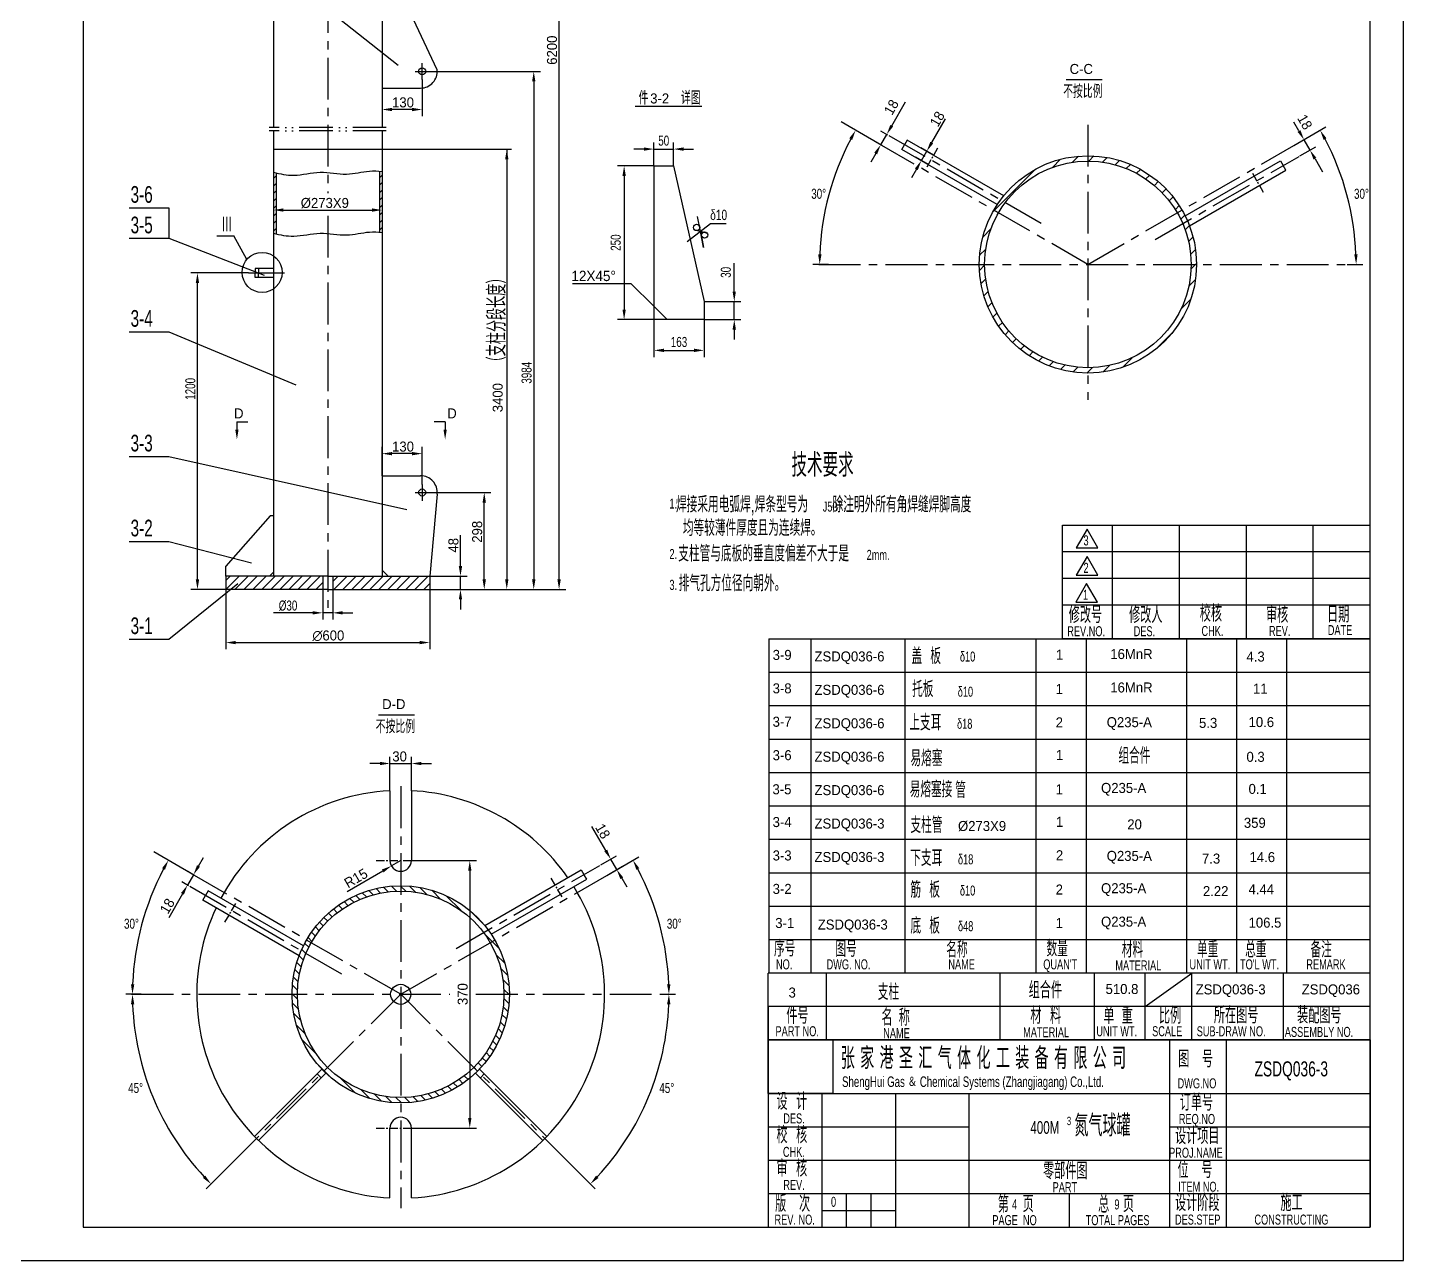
# Model space of a CAD drawing. Header units: millimetres. Extents: x 498745 to 743872, y 17439 to 118325.
# Drawn here: x 625801 to 644323, y 32815 to 49414 of the extents above; entities that cross this region are included whole.
import ezdxf

# ---------------------------------------------------------------- set-up
doc = ezdxf.new("R2010")
doc.units = ezdxf.units.MM
doc.header["$LTSCALE"] = 45
for name, pattern in [('CENTER', [2, 1.25, -0.25, 0.25, -0.25]), ('DASHDOT-M', [36, 30, -3, 0, -3]), ('DIVIDE-S', [16, 10, -2, 0, -2, 0, -2])]:
    doc.linetypes.add(name, pattern=pattern)
doc.styles.add('HGCAD', font='HGCAD.SHX', dxfattribs={"width": 0.75, "bigfont": 'HGCADHZ.SHX'})
doc.dimstyles.new('HGCAD', dxfattribs={"dimscale": 45, "dimtxt": 3.5, "dimasz": 2.5, "dimexe": 1, "dimexo": 1, "dimgap": 1, "dimtad": 1, "dimdec": 1, "dimdsep": 46, "dimtxsty": 'HGCAD', "dimcen": 0, "dimadec": 1, "dimazin": 0, "dimtfac": 1, "dimtmove": 0, "dimatfit": 1, "dimfxl": 1, "dimtfill": 1, "dimarcsym": 1})
picture_1 = doc.add_image_def('image1.jpg', size_in_pixel=(195, 162))
pattern_1 = [(135, (485738.5, -101473.43), (-60.61673, -60.61673), [])]

# ---------------------------------------------------------------- blocks, each defined once
blk = doc.blocks.new('*D10')
at = {"color": 0, "linetype": 'Continuous', "lineweight": -2}
for p, q in [((634233, 45662), (634233, 44978)), ((634909, 45482), (634909, 44978)), ((634368, 45068), (634774, 45068))]:
    blk.add_line(p, q, dxfattribs=at)
at = {"color": 0, "linetype": 'Continuous'}
for points in [[(634368, 45090), (634368, 45045), (634233, 45068)], [(634774, 45090), (634774, 45045), (634909, 45068)]]:
    blk.add_solid(points, dxfattribs=at)
at = {"layer": 'Defpoints', "color": 0, "linetype": 'Continuous'}
for p in [(634233, 45662), (634909, 45482), (634909, 45068)]:
    blk.add_point(p, dxfattribs=at)
at = {"color": 0, "linetype": 'Continuous', "insert": (634571, 45180), "char_height": 135, "attachment_point": 5, "style": 'HGCAD', "bg_fill": 3, "box_fill_scale": 1.1, "bg_fill_color": 256, "bg_fill_true_color": 13158600, "bg_fill_transparency": 0}
blk.add_mtext('163', dxfattribs=at)
blk = doc.blocks.new('xgl')
at = {"color": 4, "linetype": 'Continuous'}
for p, q in [((0, 34), (92, 34)), ((0, 0), (0, 34)), ((92, 0), (92, 34)), ((92, 0), (0, 0))]:
    blk.add_line(p, q, dxfattribs=at)
at = {"color": 2, "linetype": 'Continuous'}
for p, q in [((15, 0), (15, 34)), ((35, 0), (35, 34)), ((55, 0), (55, 34)), ((75, 0), (75, 34)), ((92, 26), (0, 26)), ((92, 18), (0, 18)), ((92, 10), (0, 10))]:
    blk.add_line(p, q, dxfattribs=at)
at = {"color": 7, "linetype": 'Continuous'}
for points in [[(4.13, 27.23), (10.59, 27.23), (7.36, 32.82)], [(4.13, 19.03), (10.59, 19.03), (7.36, 24.62)], [(3.99, 10.96), (10.45, 10.96), (7.22, 16.55)]]:
    blk.add_lwpolyline(points, close=True, dxfattribs=at)
at = {"color": 7, "linetype": 'Continuous', "style": 'HGCAD', "width": 0.7}
for s, p in [('3', (6.28, 27.91)), ('2', (6.28, 19.71)), ('1', (6.14, 11.64)), ('REV.NO.', (1.43, 0.75)), ('DES.', (21.29, 0.75)), ('DATE', (79.36, 1.08))]:
    blk.add_text(s, height=3, dxfattribs=at).set_placement(p)
at = {"style": 'HGCAD', "width": 0.7}
for s, height, p in [('修改号', 5, (1.87, 4.69)), ('修改人', 5, (19.93, 4.69)), ('校核', 5, (41.07, 5.06)), ('审核', 5, (60.88, 4.75)), ('日期', 5, (79.15, 4.84)), ('CHK.', 3, (41.57, 0.83)), ('REV.', 3, (61.76, 0.83))]:
    blk.add_text(s, height=height, dxfattribs=at).set_placement(p)
blk = doc.blocks.new('*D11')
at = {"color": 0, "linetype": 'Continuous', "lineweight": -2}
for p, q in [((634233, 47552), (634233, 47867)), ((634497, 47552), (634497, 47867)), ((634098, 47777), (633963, 47777)), ((634233, 47777), (634497, 47777)), ((634632, 47777), (634767, 47777))]:
    blk.add_line(p, q, dxfattribs=at)
at = {"color": 0, "linetype": 'Continuous'}
for points in [[(634098, 47800), (634098, 47755), (634233, 47777)], [(634632, 47800), (634632, 47755), (634497, 47777)]]:
    blk.add_solid(points, dxfattribs=at)
at = {"layer": 'Defpoints', "color": 0, "linetype": 'Continuous'}
for p in [(634233, 47552), (634497, 47552)]:
    blk.add_point(p, dxfattribs=at)
at = {"color": 0, "linetype": 'Continuous', "insert": (634365, 47890), "char_height": 135, "attachment_point": 5, "style": 'HGCAD', "bg_fill": 3, "box_fill_scale": 1.1, "bg_fill_color": 256, "bg_fill_true_color": 13158600, "bg_fill_transparency": 0}
blk.add_mtext('50', dxfattribs=at)
at = {"layer": 'Defpoints', "color": 0, "linetype": 'Continuous'}
blk.add_point((634497, 47777), dxfattribs=at)
blk = doc.blocks.new('*D12')
at = {"color": 0, "linetype": 'Continuous', "lineweight": -2}
for p, q in [((635315, 45860), (635315, 46241)), ((634909, 45725), (635405, 45725)), ((635315, 45482), (635315, 45725)), ((634909, 45482), (635405, 45482)), ((635315, 45347), (635315, 45212))]:
    blk.add_line(p, q, dxfattribs=at)
at = {"color": 0, "linetype": 'Continuous'}
for points in [[(635292, 45860), (635337, 45860), (635315, 45725)], [(635292, 45347), (635337, 45347), (635315, 45482)]]:
    blk.add_solid(points, dxfattribs=at)
at = {"layer": 'Defpoints', "color": 0, "linetype": 'Continuous'}
for p in [(634909, 45725), (635315, 45725), (634909, 45482)]:
    blk.add_point(p, dxfattribs=at)
at = {"color": 0, "linetype": 'Continuous', "insert": (635202, 46118), "char_height": 135, "attachment_point": 5, "rotation": 90, "style": 'HGCAD', "bg_fill": 3, "box_fill_scale": 1.1, "bg_fill_color": 256, "bg_fill_true_color": 13158600, "bg_fill_transparency": 0}
blk.add_mtext('30', dxfattribs=at)
blk = doc.blocks.new('*D13')
at = {"color": 0, "linetype": 'Continuous', "lineweight": -2}
for p, q in [((634233, 47552), (633742, 47552)), ((633832, 47417), (633832, 45617)), ((634413, 45482), (633742, 45482))]:
    blk.add_line(p, q, dxfattribs=at)
at = {"color": 0, "linetype": 'Continuous'}
for points in [[(633810, 47417), (633855, 47417), (633832, 47552)], [(633810, 45617), (633855, 45617), (633832, 45482)]]:
    blk.add_solid(points, dxfattribs=at)
at = {"layer": 'Defpoints', "color": 0, "linetype": 'Continuous'}
for p in [(634233, 47552), (633832, 45482), (634413, 45482)]:
    blk.add_point(p, dxfattribs=at)
at = {"color": 0, "linetype": 'Continuous', "insert": (633720, 46518), "char_height": 135, "attachment_point": 5, "rotation": 90, "style": 'HGCAD', "bg_fill": 3, "box_fill_scale": 1.1, "bg_fill_color": 256, "bg_fill_true_color": 13158600, "bg_fill_transparency": 0}
blk.add_mtext('250', dxfattribs=at)

msp = doc.modelspace()

# ---------------------------------------------------------------- hatches: boundary and pattern name
h = msp.add_hatch()
h.set_pattern_fill('ANSI31', scale=45, style=0)
h.set_pattern_definition([(45, (486982.11, -101447.54), (-101.02788, 101.02788), [])])
h.paths.add_polyline_path([(638684.53, 46224.61), (638612.53, 46224.61, 0.41421356), (640075.03, 44762.11), (640075.03, 44834.11, -0.41421356)])
h.paths.add_polyline_path([(638870.82, 46919.86), (638808.47, 46955.86, 0.1316525), (638612.53, 46224.61), (638684.53, 46224.61, -0.1316525)])
h.paths.add_polyline_path([(638960.02, 47055.42), (638897.26, 47091.65, 0.02775638), (638808.47, 46955.86), (638870.82, 46919.86, -0.02920081)])
h.paths.add_polyline_path([(640075.03, 47615.11), (640075.03, 47687.11, 0.23841962), (638897.26, 47091.65), (638960.02, 47055.42, -0.23689484)])
h.paths.add_polyline_path([(640075.03, 47687.11), (640075.03, 47615.11, -0.26794919), (641279.24, 46919.86), (641341.59, 46955.86, 0.26794919)])
h.paths.add_polyline_path([(641341.59, 46955.86), (641279.24, 46919.86, -0.02920081), (641352.04, 46774.83), (641414.8, 46811.06, 0.02775638)])
h.paths.add_polyline_path([(641414.8, 46811.06), (641352.04, 46774.83, -0.10205934), (641465.53, 46224.61), (641537.53, 46224.61, 0.10351785)])
h.paths.add_polyline_path([(641537.53, 46224.61), (641465.53, 46224.61, -0.41421356), (640075.03, 44834.11), (640075.03, 44762.11, 0.41421356)])
h = msp.add_hatch()
h.set_pattern_fill('ANSI31', scale=22.5, style=0)
h.set_pattern_definition([(45, (537677.806, -25060.084), (-50.51394, 50.51394), [])])
edge = h.paths.add_edge_path()
edge.add_spline(control_points=[(629147.13, 47455.81), (629135.13, 47458.55), (629123.13, 47461.4), (629111.13, 47464.31)], knot_values=[14.93851219, 14.93851219, 14.93851219, 14.93851219, 23.05293905, 23.05293905, 23.05293905, 23.05293905], degree=3, periodic=0)
edge.add_line((629111.13, 47464.31), (629111.13, 46643.83))
edge.add_spline(control_points=[(629111.13, 46643.83), (629123.13, 46640.92), (629135.13, 46638.08), (629147.13, 46635.34)], knot_values=[14.93851219, 14.93851219, 14.93851219, 14.93851219, 23.05293905, 23.05293905, 23.05293905, 23.05293905], degree=3, periodic=0)
edge.add_line((629147.13, 46635.34), (629147.13, 47455.81))
edge = h.paths.add_edge_path()
edge.add_spline(control_points=[(630573.63, 47476.47), (630561.63, 47477.68), (630549.63, 47478.74), (630537.63, 47479.63)], knot_values=[334.07269876, 334.07269876, 334.07269876, 334.07269876, 342.09245833, 342.09245833, 342.09245833, 342.09245833], degree=3, periodic=0)
edge.add_line((630537.63, 47479.63), (630537.63, 46659.16))
edge.add_spline(control_points=[(630537.63, 46659.16), (630549.63, 46658.26), (630561.63, 46657.2), (630573.63, 46656)], knot_values=[334.07269876, 334.07269876, 334.07269876, 334.07269876, 342.09245833, 342.09245833, 342.09245833, 342.09245833], degree=3, periodic=0)
edge.add_line((630573.63, 46656), (630573.63, 47476.47))
h = msp.add_hatch()
h.set_pattern_fill('ANSI31', scale=27, style=0)
h.set_pattern_definition([(45, (537677.81, -25060.08), (-60.61673, 60.61673), [])])
h.paths.add_polyline_path([(629774.88, 42029.07), (628469.88, 42029.07), (628469.88, 41849.07), (629774.88, 41849.07)])
h.paths.add_polyline_path([(631214.88, 42029.07), (629909.88, 42029.07), (629909.88, 41849.07), (631214.88, 41849.07)])
h = msp.add_hatch()
h.set_pattern_fill('ANSI31', scale=27, angle=90, style=0)
h.set_pattern_definition(pattern_1)
h.paths.add_polyline_path([(630824.48, 37789.03), (630824.48, 37861.03, 0.26794919), (629557.92, 37129.78), (629620.27, 37093.78, -0.26794919)])
h.paths.add_polyline_path([(629620.27, 37093.78), (629557.92, 37129.78, 0.02775638), (629484.71, 36984.98), (629547.47, 36948.75, -0.02920081)])
h.paths.add_polyline_path([(629547.47, 36948.75), (629484.71, 36984.98, 0.10351785), (629361.98, 36398.53), (629433.98, 36398.53, -0.10205934)])
h.paths.add_polyline_path([(629433.98, 36398.53), (629361.98, 36398.53, 0.19891237), (629790.33, 35364.38), (629841.25, 35415.3, -0.19891237)])
h.paths.add_polyline_path([(629841.25, 35415.3), (629790.33, 35364.38, 0.19891237), (630824.48, 34936.03), (630824.48, 35008.03, -0.19891237)])
h.paths.add_polyline_path([(631754.39, 35269.74), (631754.39, 35364.72, -0.18521085), (630824.48, 35008.03), (630824.48, 34936.03, 0.17399832)])
h.paths.add_polyline_path([(632286.98, 36398.53), (632214.98, 36398.53, -0.19891237), (631807.71, 35415.3), (631858.62, 35364.38, 0.19891237)])
h.paths.add_polyline_path([(632091.04, 37129.78), (632028.69, 37093.78, -0.1316525), (632214.98, 36398.53), (632286.98, 36398.53, 0.1316525)])
h.paths.add_polyline_path([(631754.39, 37527.32), (631754.39, 37432.33, -0.04951164), (631939.49, 37229.34), (632002.25, 37265.57, 0.06185526)])
h.paths.add_polyline_path([(630824.48, 37861.03), (630824.48, 37789.03, -0.18521085), (631754.39, 37432.33), (631754.39, 37527.32, 0.17399832)])
h = msp.add_hatch()
h.set_pattern_fill('ANSI31', scale=27, angle=90, style=0)
h.set_pattern_definition(pattern_1)
h.paths.add_polyline_path([(631754.39, 37527.32), (631754.39, 37432.33, -0.04951164), (631939.49, 37229.34), (632002.25, 37265.57, 0.06185526)])
h = msp.add_hatch()
h.set_pattern_fill('ANSI31', scale=27, angle=90, style=0)
h.set_pattern_definition(pattern_1)
h.paths.add_polyline_path([(632002.25, 37265.57), (631939.49, 37229.34, -0.02920081), (632028.69, 37093.78), (632091.04, 37129.78, 0.02775638)])

# ---------------------------------------------------------------- linework, layer by layer
at = {"color": 7, "ltscale": 2}
for p, q in [((644323.17, 32815.42), (644323.17, 59545.42)), ((625423.17, 32815.42), (644323.17, 32815.42))]:
    msp.add_line(p, q, dxfattribs=at)
at = {"color": 4, "ltscale": 2}
for p, q in [((626548.17, 59095.42), (626548.17, 33265.42)), ((643873.17, 33265.42), (643873.17, 59095.42)), ((629111.13, 49910.72), (629111.13, 48065.88)), ((630573.63, 49910.72), (630573.63, 48065.88)), ((631316.12, 48843.89), (630798.63, 49948.35)), ((630573.63, 48598.35), (631092.06, 48598.35)), ((633980.66, 48356.93), (634876.62, 48356.93)), ((629111.13, 48024.41), (629111.13, 46047.52)), ((630573.63, 48024.41), (630573.63, 42029.07)), ((629111.13, 47774.46), (630573.63, 47774.46)), ((629147.13, 47455.81), (629147.13, 46635.34)), ((630537.63, 47479.63), (630537.63, 46659.16)), ((627168.78, 46987.39), (627705.37, 46987.39)), ((627168.78, 46576.39), (627705.37, 46576.39)), ((628350.67, 46611.3), (628578.78, 46611.3)), ((629111.13, 46047.52), (629111.13, 42029.07)), ((627168.78, 45318.5), (627705.37, 45318.5)), ((627168.78, 43640.17), (627705.37, 43640.17)), ((630573.63, 43379.07), (631092.06, 43379.07)), ((631316.12, 43133.53), (631214.88, 42029.07)), ((629066.13, 42839.07), (628469.88, 42164.07)), ((629111.13, 42839.07), (629066.13, 42839.07)), ((627168.78, 42496.45), (627705.37, 42496.45)), ((628469.88, 42029.07), (628469.88, 42164.07)), ((629057.13, 42029.07), (629111.13, 42083.07)), ((630573.63, 42110.07), (630654.63, 42029.07)), ((628469.88, 42029.07), (628469.88, 41849.07)), ((629842.38, 42029.07), (628469.88, 42029.07)), ((629774.88, 42029.07), (629774.88, 41849.07)), ((629842.38, 42029.07), (631214.88, 42029.07)), ((629909.88, 42029.07), (629909.88, 41849.07)), ((631214.88, 42029.07), (631214.88, 41849.07)), ((631214.88, 42029.07), (631214.88, 41849.07)), ((629842.38, 41849.07), (628469.88, 41849.07)), ((629842.38, 41849.07), (631214.88, 41849.07)), ((627168.78, 41181.17), (627705.37, 41181.17)), ((626548.17, 33265.42), (643873.17, 33265.42))]:
    msp.add_line(p, q, dxfattribs=at)
at = {"color": 1, "linetype": 'CENTER', "ltscale": 10}
for p, q in [((629842.38, 58005.95), (629842.38, 47184.59)), ((631113.63, 48714.26), (631113.63, 48934.84)), ((631021.45, 48823.35), (631180.32, 48823.35)), ((640075.03, 48103.95), (640075.03, 44403.06)), ((640075.03, 46224.61), (637301.19, 47826.08)), ((639445.04, 46775.39), (637394.01, 47959.56)), ((640075.03, 46224.61), (642848.87, 47826.08)), ((640981.8, 46561.07), (642918.05, 47678.97)), ((629842.38, 46880.07), (629842.38, 41601.29)), ((636452.48, 46224.61), (643566.71, 46224.61)), ((631113.63, 43263.16), (631113.63, 43042.57)), ((631021.45, 43154.07), (631180.32, 43154.07)), ((630824.48, 39198.57), (630824.48, 33521.3)), ((630824.48, 36398.53), (628050.64, 38000)), ((630824.48, 36398.53), (633598.32, 38000)), ((631569.25, 37015.58), (633505.5, 38133.48)), ((630032.49, 36668.72), (627981.45, 37852.89)), ((627201.93, 36398.53), (631487.03, 36398.53)), ((630824.48, 36398.53), (628701.43, 34275.48)), ((630824.48, 36398.53), (632947.53, 34275.48)), ((631837.88, 36398.53), (634316.16, 36398.53))]:
    msp.add_line(p, q, dxfattribs=at)
at = {"color": 7}
for p, q in [((632956.45, 41984.07), (632956.45, 57362.96)), ((627705.37, 51349.12), (630789.51, 48905.54)), ((631113.63, 48714.26), (631113.63, 48220.12)), ((631180.32, 48823.35), (632705.51, 48823.35)), ((630573.63, 48598.35), (630573.63, 48220.12)), ((632615.51, 48688.35), (632615.51, 41984.07)), ((637434.44, 48092.1), (637620.06, 48413.61)), ((630978.63, 48310.12), (630708.63, 48310.12)), ((637973.13, 47864.22), (638158.76, 48185.74)), ((637301.19, 47826.08), (636753.02, 48142.57)), ((637285.94, 47834.89), (637366.94, 47975.19)), ((637382.19, 47966.38), (637289, 48020.19)), ((642916.28, 48020.89), (642848.78, 48137.8)), ((642848.87, 47826.08), (643279.98, 48074.99)), ((637301.19, 47826.08), (637208, 47879.89)), ((637997.95, 47694.01), (637827.69, 47792.31)), ((642848.87, 47826.08), (643061.72, 47948.97)), ((642929.87, 47685.79), (643142.72, 47808.68)), ((642983.78, 47903.97), (643064.78, 47763.68)), ((630573.63, 47774.46), (632318.15, 47774.46)), ((632252.5, 47774.46), (632252.5, 41984.07)), ((637218.44, 47717.98), (637150.94, 47601.06)), ((637925.95, 47569.3), (637755.69, 47667.6)), ((637833.63, 47622.6), (637905.63, 47747.31)), ((643132.28, 47646.76), (643232.69, 47472.85)), ((637766.13, 47505.69), (637698.63, 47388.78)), ((627705.37, 46987.39), (627705.37, 46576.39)), ((629111.13, 46966.03), (629111.13, 46866.69)), ((629246.13, 46956.69), (630438.63, 46956.69)), ((630573.63, 46966.03), (630573.63, 46866.69)), ((627705.37, 46576.39), (628987.33, 46078.73)), ((636583.35, 46224.61), (636374.27, 46224.61)), ((636583.35, 46224.61), (636374.27, 46224.61)), ((643566.71, 46224.61), (643775.79, 46224.61)), ((643566.71, 46224.61), (643775.79, 46224.61)), ((628777.17, 46109.58), (627998.7, 46109.58)), ((628088.7, 41984.07), (628088.7, 45974.58)), ((627705.37, 45318.5), (629413.85, 44604.31)), ((628620.08, 44106.73), (628765.81, 44106.73)), ((628620.08, 44106.73), (628620.08, 44002.16)), ((631422.7, 44106.73), (631276.96, 44106.73)), ((631422.7, 44106.73), (631422.7, 44002.16)), ((630573.63, 43379.07), (630573.63, 43767.1)), ((631113.63, 43263.16), (631113.63, 43767.1)), ((627705.37, 43640.17), (630907.94, 42925.98)), ((630978.63, 43677.1), (630708.63, 43677.1)), ((631180.32, 43154.07), (632039.24, 43154.07)), ((631949.24, 41984.07), (631949.24, 43019.07)), ((627705.37, 42496.45), (628817.58, 42208.58)), ((631629.29, 42164.07), (631629.29, 42580.32)), ((627705.37, 41181.17), (628630.89, 41929.39)), ((631214.88, 42029.07), (631719.29, 42029.07)), ((631629.29, 41849.07), (631629.29, 42029.07)), ((628469.88, 41849.07), (627998.7, 41849.07)), ((628469.88, 41849.07), (628469.88, 41043.92)), ((629774.88, 41849.07), (629774.88, 41444.24)), ((629909.88, 41849.07), (629909.88, 41444.24)), ((631214.88, 41849.07), (631719.29, 41849.07)), ((631214.88, 41849.07), (631214.88, 41043.92)), ((631214.88, 41849.07), (632039.24, 41849.07)), ((631629.29, 41714.07), (631629.29, 41579.07)), ((632039.24, 41849.07), (632396.02, 41849.07)), ((632396.02, 41849.07), (633046.45, 41849.07)), ((629639.88, 41534.24), (629111.13, 41534.24)), ((629909.88, 41534.24), (629774.88, 41534.24)), ((630044.88, 41534.24), (630179.88, 41534.24)), ((628604.88, 41133.92), (631079.88, 41133.92)), ((630545.48, 39505.57), (630410.48, 39505.57)), ((630680.48, 39139.75), (630680.48, 39595.57)), ((630680.48, 39505.57), (630968.48, 39505.57)), ((630968.48, 39139.75), (630968.48, 39595.57)), ((631103.48, 39505.57), (631238.48, 39505.57)), ((633584.73, 38335.1), (633399.1, 38656.61)), ((628050.64, 38000), (627502.47, 38316.49)), ((628102.89, 38125.72), (628170.39, 38242.64)), ((630824.48, 38198.53), (630699.66, 38126.71)), ((630950.45, 38198.53), (631844.39, 38198.53)), ((633517.32, 38140.3), (633730.17, 38263.19)), ((633598.32, 38000), (634029.43, 38248.91)), ((633733.23, 38077.89), (633652.23, 38218.19)), ((628035.39, 38008.81), (627954.39, 37868.51)), ((628050.64, 38000), (627957.44, 38053.81)), ((630104.84, 37784.48), (630582.65, 38059.39)), ((631754.39, 38063.53), (631754.39, 34733.53)), ((633598.32, 38000), (633811.17, 38122.89)), ((627969.64, 37859.71), (627876.44, 37913.51)), ((633800.73, 37960.98), (633868.23, 37844.07)), ((627886.89, 37751.6), (627701.26, 37430.09)), ((627332.8, 36398.53), (627123.72, 36398.53)), ((627332.8, 36398.53), (627123.72, 36398.53)), ((634316.16, 36398.53), (634525.23, 36398.53)), ((634316.16, 36398.53), (634525.23, 36398.53)), ((630950.45, 34598.53), (631844.39, 34598.53)), ((628701.43, 34275.48), (628207.65, 33781.7)), ((632947.53, 34275.48), (633441.31, 33781.7))]:
    msp.add_line(p, q, dxfattribs=at)
at = {"color": 4}
for p, q in [((639781.34, 48713.55), (640266.94, 48713.55)), ((634233.2, 47551.76), (634497.37, 47551.76)), ((628864.11, 46171.64), (628864.11, 46109.58)), ((629111.13, 46171.64), (628864.11, 46171.64)), ((628912.67, 46171.64), (628912.67, 46109.58)), ((628864.11, 46047.52), (628864.11, 46109.58)), ((629111.13, 46047.52), (628864.11, 46047.52)), ((628912.67, 46047.52), (628912.67, 46109.58)), ((630526.94, 40162.56), (631012.55, 40162.56)), ((643873.17, 36685.42), (635773.17, 36685.42))]:
    msp.add_line(p, q, dxfattribs=at)
at = {"color": 3, "linetype": 'DIVIDE-S'}
for p, q in [((630629.24, 48065.88), (629052.91, 48065.88)), ((630629.24, 48024.41), (629052.91, 48024.41))]:
    msp.add_line(p, q, dxfattribs=at)
at = {"color": 4, "linetype": 'Continuous', "ltscale": 2}
for p, q in [((637571.58, 47773.9), (637607.58, 47836.25)), ((637643.58, 47898.61), (637607.58, 47836.25)), ((638941.78, 47149.09), (637643.58, 47898.61)), ((638855.87, 47032.41), (637571.58, 47773.9)), ((641384.19, 46876.53), (642668.48, 47618.02)), ((642668.48, 47618.02), (642704.48, 47555.66)), ((641442.27, 46743.79), (642740.48, 47493.31)), ((642740.48, 47493.31), (642704.48, 47555.66)), ((630680.48, 39139.75), (630680.48, 38198.53)), ((630968.48, 39139.75), (630968.48, 38198.53)), ((631957.72, 37323.01), (633255.93, 38072.53)), ((633255.93, 38072.53), (633291.93, 38010.17)), ((633327.93, 37947.82), (633291.93, 38010.17)), ((628231.03, 37791.94), (628195.03, 37729.58)), ((629515.32, 37050.45), (628231.03, 37791.94)), ((632043.64, 37206.33), (633327.93, 37947.82)), ((628159.03, 37667.23), (628195.03, 37729.58)), ((629457.23, 36917.71), (628159.03, 37667.23)), ((629765.19, 35390.15), (628858.18, 34483.14)), ((631883.76, 35390.15), (632790.78, 34483.14)), ((629816.1, 35339.24), (628909.09, 34432.23)), ((629701.24, 35326.2), (629752.15, 35275.29)), ((631832.85, 35339.24), (632739.86, 34432.23)), ((631947.72, 35326.2), (631896.81, 35275.29)), ((630680.48, 33657.31), (630680.48, 34598.53)), ((630968.48, 33657.31), (630968.48, 34598.53))]:
    msp.add_line(p, q, dxfattribs=at)
at = {"color": 1, "linetype": 'CENTER', "ltscale": 2}
for p, q in [((638052.51, 47788.5), (637899.4, 47523.31)), ((642440.66, 47194.21), (642287.55, 47459.4)), ((630495.75, 38198.53), (631076.42, 38198.53)), ((632847, 37962.42), (633000.11, 37697.23)), ((628458.85, 37368.13), (628611.95, 37633.32)), ((630495.75, 34598.53), (631076.42, 34598.53))]:
    msp.add_line(p, q, dxfattribs=at)
at = {"color": 0}
for p, q in [((634859.56, 46670.8), (634821.07, 46869.84)), ((634680.09, 46531.3), (634996.15, 46776.97)), ((634774.05, 46688.61), (634859.56, 46670.8)), ((634996.15, 46776.97), (635207.66, 46776.97)), ((634859.56, 46670.8), (634901.66, 46453.69)), ((634901.66, 46453.69), (634859.56, 46670.8)), ((634859.56, 46670.8), (634935.25, 46648.34))]:
    msp.add_line(p, q, dxfattribs=at)
at = {"ltscale": 2}
msp.add_line((628753.56, 46291.17), (628578.78, 46611.3), dxfattribs=at)
at = {"color": 1, "linetype": 'DASHDOT-M'}
msp.add_line((628777.17, 46109.58), (629261.54, 46109.58), dxfattribs=at)
at = {"linetype": 'Continuous'}
for p, q in [((633138.97, 45967.65), (633922.72, 45967.65)), ((640846.08, 36235.42), (641474.71, 36685.41))]:
    msp.add_line(p, q, dxfattribs=at)
at = {"color": 4, "linetype": 'Continuous'}
for p, q in [((635779.64, 41185.41), (635779.64, 36685.41)), ((635779.64, 41185.41), (643873.17, 41185.41)), ((636348.44, 36685.41), (636348.44, 41185.41)), ((637616.2, 36685.41), (637616.2, 41185.41)), ((639379.64, 36685.41), (639379.64, 41185.41)), ((640054.64, 36685.41), (640054.64, 41185.41)), ((641404.64, 36685.41), (641404.64, 41185.41)), ((642079.64, 36685.41), (642079.64, 41185.41)), ((642754.64, 36685.41), (642754.64, 41185.41)), ((635779.64, 37135.41), (643873.17, 37135.41)), ((643873.16, 36685.41), (635773.16, 36685.41)), ((643873.16, 36685.41), (635773.16, 36685.41)), ((635773.17, 35785.42), (635773.17, 36685.42)), ((643876.4, 36685.42), (635776.4, 36685.42)), ((643876.4, 36685.42), (635776.4, 36685.42)), ((643876.4, 36685.41), (635776.4, 36685.41)), ((643876.4, 36685.41), (635776.4, 36685.41)), ((643876.4, 36685.42), (635779.64, 36685.42)), ((636556.62, 35785.42), (636556.62, 36685.42)), ((638893.46, 35785.42), (638893.46, 36685.42)), ((640163.59, 35785.42), (640163.59, 36685.42)), ((640163.59, 35785.42), (640163.59, 36685.42)), ((640846.08, 35785.42), (640846.08, 36685.42)), ((641474.71, 35785.42), (641474.71, 36685.42)), ((642707.24, 35785.42), (642707.24, 36685.42)), ((635773.17, 36235.42), (635773.17, 35785.42)), ((643873.16, 34615.41), (643873.16, 36235.41)), ((643873.17, 35785.42), (635769.93, 35785.42)), ((643873.17, 35785.42), (635769.93, 35785.42)), ((643873.16, 35785.42), (635769.93, 35785.42)), ((643873.16, 35785.42), (635769.93, 35785.42)), ((643873.16, 35785.42), (635773.16, 35785.42)), ((643873.16, 35785.42), (635773.16, 35785.42)), ((643873.16, 35785.42), (635773.16, 35785.42)), ((643873.16, 35785.42), (635773.16, 35785.42)), ((643873.16, 35785.42), (635773.16, 35785.42)), ((643873.16, 35785.42), (635773.16, 35785.42)), ((643873.16, 35785.42), (635773.16, 35785.42)), ((643873.16, 35785.42), (635773.16, 35785.42)), ((643873.16, 35785.42), (635773.16, 35785.42)), ((643873.16, 35785.42), (635773.16, 35785.42)), ((643873.16, 35785.42), (635773.16, 35785.42)), ((643873.16, 35785.42), (635773.16, 35785.42)), ((635773.17, 35785.42), (635773.17, 33265.42)), ((643873.17, 35785.42), (635773.17, 35785.42)), ((643873.17, 35785.42), (635773.17, 35785.42)), ((643873.17, 35785.42), (635773.17, 35785.42)), ((643873.17, 35785.42), (635773.17, 35785.42)), ((643873.17, 35785.42), (635773.17, 35785.42)), ((635773.17, 35785.42), (643873.17, 35785.42)), ((643873.16, 35785.42), (635773.17, 35785.42)), ((643873.17, 35785.42), (635773.17, 35785.42)), ((643873.17, 35785.42), (635773.17, 35785.42)), ((643873.17, 35785.42), (635773.17, 35785.42)), ((643873.17, 35785.42), (635773.17, 35785.42)), ((643873.17, 35785.42), (635773.17, 35785.42)), ((643873.17, 35785.42), (635773.17, 35785.42)), ((643873.17, 35785.42), (635773.17, 35785.42)), ((643873.17, 35785.42), (635773.17, 35785.42)), ((643873.17, 35785.42), (635776.4, 35785.42)), ((643873.16, 35785.42), (635776.4, 35785.42)), ((643873.16, 35785.42), (635776.4, 35785.42)), ((643873.16, 35785.42), (635776.4, 35785.42)), ((643873.17, 35785.42), (635776.4, 35785.42)), ((643873.17, 35785.42), (635776.4, 35785.42)), ((643873.17, 35785.42), (635776.4, 35785.42)), ((643873.16, 35785.42), (635776.4, 35785.42)), ((643873.16, 35785.42), (635776.4, 35785.42)), ((643873.16, 35785.42), (635776.4, 35785.42)), ((643873.17, 35785.42), (635776.4, 35785.42)), ((643873.17, 35785.42), (635776.4, 35785.42)), ((641173.17, 35785.42), (641173.17, 33265.42)), ((641938.17, 35785.42), (641938.17, 33265.42)), ((643873.17, 35785.42), (643873.17, 33265.42)), ((635773.17, 35065.42), (643873.17, 35065.42)), ((636493.17, 35065.42), (636493.17, 33265.42)), ((637483.17, 35065.42), (637483.17, 33265.42)), ((638473.17, 35065.42), (638473.17, 33265.42)), ((635773.17, 34615.42), (638473.17, 34615.42)), ((641173.17, 34615.42), (643873.17, 34615.42)), ((635773.17, 34165.42), (641173.17, 34165.42)), ((641173.17, 34165.42), (643873.17, 34165.42)), ((635773.17, 33715.42), (641173.17, 33715.42)), ((636823.16, 33715.42), (636823.16, 33265.42)), ((637153.16, 33715.42), (637153.16, 33265.42)), ((639823.17, 33715.42), (639823.17, 33265.42)), ((641173.17, 33715.42), (643873.17, 33715.42)), ((636493.17, 33490.33), (637483.17, 33490.33)), ((635773.17, 33265.42), (641173.17, 33265.42)), ((641173.17, 33265.42), (643873.17, 33265.42))]:
    msp.add_line(p, q, dxfattribs=at)
at = {"color": 7, "linetype": 'Continuous'}
for p, q in [((635779.64, 40735.41), (643873.17, 40735.41)), ((635779.64, 40285.41), (643873.17, 40285.41)), ((635779.64, 39835.41), (643873.17, 39835.41)), ((635779.64, 39385.41), (643873.17, 39385.41)), ((635779.64, 38935.41), (643873.17, 38935.41)), ((635779.64, 38485.41), (643873.17, 38485.41)), ((635779.64, 38035.41), (643873.17, 38035.41)), ((635779.64, 37585.41), (643873.17, 37585.41)), ((643873.17, 36235.42), (635773.17, 36235.42))]:
    msp.add_line(p, q, dxfattribs=at)
at = {"color": 4, "ltscale": 2}
for centre in [(631113.63, 48823.35), (631113.63, 43154.07)]:
    msp.add_circle(centre, 47.25, dxfattribs=at)
at = {"color": 4, "linetype": 'Continuous', "ltscale": 2}
for centre, radius in [((640075.03, 46224.61), 1462.5), ((640075.03, 46224.61), 1390.5), ((630824.48, 36398.53), 1462.5), ((630824.48, 36398.53), 1390.5), ((630824.48, 36398.53), 135)]:
    msp.add_circle(centre, radius, dxfattribs=at)
at = {"color": 0}
for centre in [(634807.64, 46722.18), (634915.1, 46621.49)]:
    msp.add_circle(centre, 42.48, dxfattribs=at)
at = {"ltscale": 2}
msp.add_circle((628959.61, 46117.21), 269.66, dxfattribs=at)
at = {"color": 4, "ltscale": 2}
for centre, start, end in [((631092.06, 48823.35), 270, 5.237476), ((631092.06, 43154.07), 354.762524, 90)]:
    msp.add_arc(centre, 225, start, end, dxfattribs=at)
at = {"color": 7}
for centre, start, end in [((640075.03, 46224.61), 152.142316, 177.857684), ((640075.03, 46224.61), 2.142316, 27.857684), ((630824.48, 36398.53), 152.142316, 177.857684), ((630824.48, 36398.53), 2.142316, 27.857684), ((630824.48, 36398.53), 182.142316, 222.857684), ((630824.48, 36398.53), 317.142316, 357.857684)]:
    msp.add_arc(centre, 3610.76, start, end, dxfattribs=at)
at = {"color": 4, "linetype": 'Continuous', "ltscale": 2}
for centre, radius, start, end in [((630824.48, 36398.53), 2745, 93.007061, 151.878887), ((630824.48, 36398.53), 2745, 34.890165, 86.992939), ((630824.48, 38198.53), 144, 180, 0), ((630824.48, 36398.53), 2745, 273.007061, 31.878887), ((630824.48, 36398.53), 2745, 154.890165, 266.992939), ((630824.48, 34598.53), 144, 0, 180)]:
    msp.add_arc(centre, radius, start, end, dxfattribs=at)
at = {"linetype": 'Continuous', "ltscale": 2}
for points in [[(629111.13, 47464.31), (629202.23, 47442.2), (629411.09, 47400.42), (629739.73, 47497.53), (630082.01, 47411.39), (630357.66, 47489.53), (630517.23, 47482.12), (630573.63, 47476.47)], [(629111.13, 46643.83), (629202.23, 46621.73), (629411.09, 46579.94), (629739.73, 46677.05), (630082.01, 46590.91), (630357.66, 46669.06), (630517.23, 46661.64), (630573.63, 46656)]]:
    msp.add_open_spline(points, degree=3, knots=[14.93851219, 14.93851219, 14.93851219, 14.93851219, 76.5428668, 156.09221335, 235.33126085, 304.41316984, 342.09245833, 342.09245833, 342.09245833, 342.09245833], dxfattribs=at)
at = {"color": 7}
for points in [[(632593.01, 48688.35), (632638.01, 48688.35), (632615.51, 48823.35)], [(630708.63, 48332.62), (630708.63, 48287.62), (630573.63, 48310.12)], [(630978.63, 48332.62), (630978.63, 48287.62), (631113.63, 48310.12)], [(636902.41, 47900.95), (636863.03, 47922.72), (636948.02, 48029.99)], [(637414.95, 48103.35), (637453.92, 48080.85), (637366.94, 47975.19)], [(642935.76, 48032.14), (642896.79, 48009.64), (642983.78, 47903.97)], [(643247.65, 47900.95), (643287.03, 47922.72), (643202.04, 48029.99)], [(637198.95, 47729.23), (637237.92, 47706.73), (637285.94, 47834.89)], [(637953.64, 47875.47), (637992.62, 47852.97), (637905.63, 47747.31)], [(632230, 47639.46), (632275, 47639.46), (632252.5, 47774.46)], [(637746.64, 47516.94), (637785.62, 47494.44), (637833.63, 47622.6)], [(643151.76, 47658.01), (643112.79, 47635.51), (643064.78, 47763.68)], [(629246.13, 46979.19), (629246.13, 46934.19), (629111.13, 46956.69)], [(630438.63, 46979.19), (630438.63, 46934.19), (630573.63, 46956.69)], [(636444.3, 46360), (636489.29, 46359.16), (636464.27, 46224.61)], [(643705.76, 46360), (643660.77, 46359.16), (643685.79, 46224.61)], [(628066.2, 45974.58), (628111.2, 45974.58), (628088.7, 46109.58)], [(628642.58, 44002.16), (628597.58, 44002.16), (628620.08, 43867.16)], [(631400.2, 44002.16), (631445.2, 44002.16), (631422.7, 43867.16)], [(630708.63, 43699.6), (630708.63, 43654.6), (630573.63, 43677.1)], [(630978.63, 43699.6), (630978.63, 43654.6), (631113.63, 43677.1)], [(631926.74, 43019.07), (631971.74, 43019.07), (631949.24, 43154.07)], [(631606.79, 42164.07), (631651.79, 42164.07), (631629.29, 42029.07)], [(628066.2, 41984.07), (628111.2, 41984.07), (628088.7, 41849.07)], [(631926.74, 41984.07), (631971.74, 41984.07), (631949.24, 41849.07)], [(632230, 41984.07), (632275, 41984.07), (632252.5, 41849.07)], [(632593.01, 41984.07), (632638.01, 41984.07), (632615.51, 41849.07)], [(632933.95, 41984.07), (632978.95, 41984.07), (632956.45, 41849.07)], [(631606.79, 41714.07), (631651.79, 41714.07), (631629.29, 41849.07)], [(629639.88, 41556.74), (629639.88, 41511.74), (629774.88, 41534.24)], [(630044.88, 41556.74), (630044.88, 41511.74), (629909.88, 41534.24)], [(628604.88, 41156.42), (628604.88, 41111.42), (628469.88, 41133.92)], [(631079.88, 41156.42), (631079.88, 41111.42), (631214.88, 41133.92)], [(630545.48, 39528.07), (630545.48, 39483.07), (630680.48, 39505.57)], [(631103.48, 39528.07), (631103.48, 39483.07), (630968.48, 39505.57)], [(633604.21, 38346.35), (633565.24, 38323.85), (633652.23, 38218.19)], [(627651.86, 38074.87), (627612.48, 38096.63), (627697.47, 38203.91)], [(631731.89, 38063.53), (631776.89, 38063.53), (631754.39, 38198.53)], [(633997.1, 38074.87), (634036.48, 38096.63), (633951.49, 38203.91)], [(628083.4, 38136.97), (628122.37, 38114.47), (628035.39, 38008.81)], [(630571.43, 38078.89), (630593.87, 38039.89), (630699.66, 38126.71)], [(633820.21, 37972.23), (633781.24, 37949.73), (633733.23, 38077.89)], [(627867.4, 37762.85), (627906.37, 37740.35), (627954.39, 37868.51)], [(627193.75, 36533.92), (627238.74, 36533.08), (627213.72, 36398.53)], [(634455.21, 36533.92), (634410.22, 36533.08), (634435.23, 36398.53)], [(627238.74, 36263.97), (627193.75, 36263.13), (627213.72, 36398.53)], [(634410.22, 36263.97), (634455.21, 36263.13), (634435.23, 36398.53)], [(631731.89, 34733.53), (631776.89, 34733.53), (631754.39, 34598.53)], [(628161.42, 33926.95), (628193.83, 33958.17), (628271.29, 33845.34)], [(633487.53, 33926.95), (633455.12, 33958.17), (633377.67, 33845.34)]]:
    msp.add_solid(points, dxfattribs=at)

# ---------------------------------------------------------------- block references
at = {"ltscale": 2, "xscale": 45, "yscale": 45, "zscale": 45}
msp.add_blockref('xgl', (639733.17, 41185.41), dxfattribs=at)

# ---------------------------------------------------------------- texts
at = {"color": 7, "linetype": 'Continuous', "style": 'HGCAD'}
for s, p in [('6200', (632928.32, 48912.15)), ('3400', (632197.77, 44234.52)), ('298', (631921.11, 42477.95)), ('48', (631601.17, 42345.2)), ('370', (631726.27, 36253.78))]:
    msp.add_text(s, height=135, rotation=90, dxfattribs=at).set_placement(p)
at = {"color": 7, "style": 'HGCAD'}
for s, p in [('C-C', (639829.12, 48788.37)), ('D', (628581.12, 44151.51)), ('D', (631451.27, 44151.51)), ('16MnR', (640376.59, 40911.82)), ('16MnR', (640376.59, 40461.82)), ('D-D', (630574.72, 40237.38)), ('30', (630711.98, 39533.7))]:
    msp.add_text(s, height=135, dxfattribs=at).set_placement(p)
at = {"style": 'HGCAD', "width": 0.7}
for s, height, p in [('件', 180, (634026.26, 48377.3)), ('详图', 180, (634596.41, 48377.3)), ('不按比例', 180, (639742.41, 48464.76)), ('不按比例', 180, (630488.01, 39913.77)), ('件号', 225, (636015.56, 36000.77)), ('名', 225, (637296.68, 35974.46)), ('称', 225, (637528.56, 35974.46)), ('材', 225, (639300.34, 36000.77)), ('料', 225, (639565.36, 36000.77)), ('单', 225, (640282.01, 36000.77)), ('重', 225, (640530.46, 36000.77)), ('比例', 225, (641031.32, 36000.77)), ('所在图号', 225, (641771.72, 36005.87)), ('装配图号', 225, (642890.93, 36005.87)), ('图   号', 225.09, (641290.37, 35415.59)), ('设  计', 225.09, (635883.11, 34842.99)), ('订单号', 225.09, (641312.01, 34831.3)), ('校  核', 225.09, (635883.11, 34392.99)), ('设计项目', 225.09, (641247.97, 34381.3)), ('审  核', 225.09, (635883.11, 33942.99)), ('零部件图', 225.09, (639471.04, 33909.71)), ('位   号', 225.09, (641281.54, 33923.87)), ('版   次', 225.09, (635865.03, 33469.7)), ('设计阶段', 225.09, (641247.97, 33481.3)), ('施工', 225.09, (642666.39, 33481.3)), ('第', 225.09, (638862.44, 33458.01)), ('页', 225.09, (639196.56, 33465.28)), ('总', 225.09, (640212.44, 33458.01)), ('页', 225.09, (640546.56, 33465.28))]:
    msp.add_text(s, height=height, dxfattribs=at).set_placement(p)
at = {"linetype": 'Continuous', "style": 'HGCAD'}
for s, p in [('3-2', (634182.93, 48391.45)), ('3-9', (635831.55, 40900.32)), ('ZSDQ036-6', (636394.76, 40879.84)), ('1', (639644.16, 40903.04)), ('4.3', (642210.01, 40878.27)), ('3-8', (635831.55, 40450.32)), ('ZSDQ036-6', (636394.76, 40429.84)), ('1', (639641.3, 40441.62)), ('11', (642297.68, 40446.21)), ('3-7', (635831.55, 40000.32)), ('ZSDQ036-6', (636394.76, 39979.84)), ('2', (639641.3, 39991.62)), ('Q235-A', (640328.31, 39994.44)), ('5.3', (641570.78, 39985.11)), ('10.6', (642237.82, 39996.21)), ('3-6', (635831.55, 39550.32)), ('ZSDQ036-6', (636394.76, 39529.84)), ('1', (639644.16, 39553.04)), ('0.3', (642209.52, 39528.27)), ('3-5', (635828.88, 39091.62)), ('ZSDQ036-6', (636394.76, 39079.84)), ('1', (639641.3, 39091.62)), (' Q235-A', (640202.74, 39109.34)), ('0.1', (642237.82, 39096.21)), ('3-4', (635831.55, 38650.32)), ('ZSDQ036-3', (636394.76, 38629.84)), ('%%C273X9', (638326.28, 38597.2)), ('1', (639644.16, 38653.04)), ('20', (640605.23, 38619.26)), ('359', (642174.69, 38639.81)), ('3-3', (635831.55, 38200.32)), ('ZSDQ036-3', (636394.76, 38179.84)), ('2', (639644.16, 38203.04)), ('Q235-A', (640328.31, 38194.44)), ('7.3', (641610.77, 38158.36)), ('14.6', (642251.17, 38178.27)), ('3-2', (635831.55, 37750.32)), ('2', (639641.3, 37741.62)), (' Q235-A', (640202.74, 37759.34)), ('2.22', (641623.28, 37720.95)), ('4.44', (642237.82, 37746.21)), ('3-1', (635866.4, 37291.62)), ('1', (639641.3, 37291.62)), (' Q235-A', (640202.74, 37309.34)), ('106.5', (642237.82, 37296.21)), ('ZSDQ036-3', (636438.67, 37270.39)), ('3', (636045.16, 36354.79)), ('510.8', (640312.99, 36402.52)), ('ZSDQ036-3', (641525.6, 36397.33)), ('ZSDQ036', (642952.79, 36397.33))]:
    msp.add_text(s, height=135, dxfattribs=at).set_placement(p)
at = {"color": 7, "linetype": 'Continuous', "style": 'HGCAD'}
for s, p in [('130', (630708.63, 48338.25)), ('%%C273X9', (629479.07, 46984.82)), ('130', (630708.63, 43705.22)), ('∅', (629635.76, 41162.04)), ('600', (629770.76, 41162.04))]:
    msp.add_text(s, height=135, dxfattribs=at).set_placement(p)
at = {"color": 7, "style": 'HGCAD'}
for s, rotation, p in [('18', 60, (637438.14, 48223.01)), ('18', 60, (638056.05, 48064.1)), ('18', 300, (642888.84, 48193.33)), ('18', 300, (633437.52, 38646.32)), ('R15', 29.913903, (630115.19, 37822.89)), ('18', 60, (627690.97, 37468.51))]:
    msp.add_text(s, height=135, rotation=rotation, dxfattribs=at).set_placement(p)
at = {"ltscale": 2, "style": 'HGCAD', "width": 0.7}
for s, p in [('3-6', (627188.8, 47054.28)), ('3-5', (627188.8, 46643.28)), ('3-4', (627188.8, 45385.38)), ('3-3', (627188.8, 43707.06)), ('3-2', (627188.8, 42563.34)), ('3-1', (627188.8, 41248.06))]:
    msp.add_text(s, height=225, dxfattribs=at).set_placement(p)
at = {"color": 7, "ltscale": 2, "style": 'HGCAD', "width": 0.7}
msp.add_text('Ⅲ', height=225, dxfattribs=at).set_placement((628410.25, 46646.87))
at = {"color": 0, "style": 'HGCAD'}
msp.add_text('12X45%%d', height=139.029, dxfattribs=at).set_placement((633122.4, 45999.86))
at = {"color": 7, "linetype": 'Continuous', "style": 'HGCAD', "width": 0.7}
msp.add_text('（支柱分段长度）', height=244.8, rotation=90, dxfattribs=at).set_placement((632239.47, 44825.73))
at = {"color": 7, "linetype": 'Continuous', "style": 'HGCAD'}
for s, height, width, p in [('技术要求', 315, 0.7, (636084.25, 43365.63)), ('  焊接采用电弧焊,焊条型号为      除注明外所有角焊缝焊脚高度', 216, 0.7, (634420.14, 42885.25)), ('均等较薄件厚度且为连续焊。', 216, 0.7, (634622.71, 42569.23)), ('  支柱管与底板的垂直度偏差不大于是', 216, 0.7, (634451.32, 42224.36)), ('  排气孔方位径向朝外。', 216, 0.7, (634455.66, 41825.19)), ('盖  板', 216, 0.7, (637700.08, 40843.91)), ('δ10', 135, 0.7, (638352.33, 40878.09)), ('托板', 216, 0.7, (637708.88, 40399.08)), ('δ10', 135, 0.7, (638323.14, 40404.91)), ('上支耳', 216, 0.7, (637671.14, 39950.69)), ('δ18', 135, 0.7, (638313.78, 39973.22)), ('易熔塞', 216, 0.7, (637686.06, 39468.67)), ('组合件', 216, 0.7, (640485.84, 39503.42)), ('易熔塞接', 216, 0.7, (637675.74, 39050.03)), ('管', 216, 0.7, (638289.63, 39041.68)), ('支柱管', 216, 0.7, (637686.06, 38568.67)), ('下支耳', 216, 0.7, (637683.65, 38125.88)), ('δ18', 135, 0.7, (638326.28, 38148.41)), ('筋  板', 216, 0.7, (637686.06, 37699.95)), ('δ10', 135, 0.7, (638352.33, 37728.09)), ('底  板', 216, 0.7, (637686.06, 37213.58)), ('δ48', 135, 0.7, (638326.28, 37248.41)), ('序号', 216, 0.7, (635850.19, 36907.42)), ('图号', 216, 0.7, (636677.32, 36902.47)), ('名称', 216, 0.7, (638168.58, 36892.57)), ('数量', 216, 0.7, (639517.76, 36907.42)), ('材料', 216, 0.7, (640531.4, 36893.24)), ('单重', 216, 0.7, (641543.23, 36892.57)), ('总重', 216, 0.7, (642191.61, 36892.57)), ('备注', 216, 0.7, (643072.15, 36892.57)), ('NO.', 135, 0.7, (635876.73, 36734.44)), ('DWG. NO.', 135, 0.7, (636557.47, 36734.44)), ('NAME', 135, 0.7, (638196.62, 36734.44)), ("QUAN'T", 135, 0.7, (639474.56, 36734.44)), ('UNIT WT.', 135, 0.7, (641442.41, 36734.44)), ("TO'L WT.", 135, 0.7, (642123.08, 36734.44)), ('REMARK', 135, 0.7, (643015.44, 36734.44)), ('MATERIAL', 135, 0.7, (640444.73, 36720.26)), ('支柱', 216, 0.7, (637246.59, 36321.84)), ('PART NO.', 135, 0.7, (635870.26, 35834.44)), ('NAME', 135, 0.7, (637320.08, 35808.13)), ('MATERIAL', 135, 0.7, (639203.28, 35820.27)), ('UNIT WT.', 135, 0.7, (640188.82, 35834.44)), ('SCALE', 135, 0.7, (640939.68, 35834.44)), ('SUB-DRAW NO.', 135, 0.7, (641539.78, 35833.35)), ('ASSEMBLY NO.', 135, 0.7, (642725.86, 35824.99)), ('DWG.NO', 135.054, 0.7, (641282.17, 35132.63)), ('DES.', 135.054, 0.7, (635974.65, 34660.48)), ('400M', 170.303, 0.7, (639300.66, 34520.92)), ('3', 113.4, 0.7, (639791.87, 34637.43)), ('氮气球罐', 291.947, 0.68, (639893.95, 34486.17)), ('REQ.NO', 135.054, 0.7, (641299.12, 34653.04)), ('CHK.', 135.054, 0.7, (635969.9, 34210.3)), ('PROJ.NAME', 135.054, 0.7, (641168.43, 34198.54)), ('REV.', 135.054, 0.7, (635975.08, 33765.98)), ('PART ', 135.054, 0.7, (639600.26, 33734.95)), ('ITEM NO.', 135.054, 0.7, (641292.13, 33741.1)), ('0', 135.05, 0.7, (636616.85, 33537.78)), ('4', 135.05, 0.7, (639053.21, 33501.82)), ('9', 135.05, 0.7, (640431.91, 33502.25)), ('REV. NO.', 135.054, 0.7, (635856.82, 33297.82)), ('PAGE  NO', 135.054, 0.7, (638788.61, 33291.15)), ('TOTAL PAGES', 135.0539, 0.7, (640045.69, 33291.15)), ('DES.STEP', 135.054, 0.7, (641247.41, 33298.54)), ('CONSTRUCTING', 135.0539, 0.7, (642316.73, 33298.54))]:
    msp.add_text(s, height=height, dxfattribs=dict(at, width=width)).set_placement(p)
at = {"color": 2, "linetype": 'Continuous', "style": 'HGCAD', "width": 0.7}
for s, p in [('1.', (634441.89, 42937.63)), ('J507，', (636505.42, 42897.05)), ('2.', (634441.89, 42259.02)), ('2mm.', (637096.6, 42246.65)), ('3.', (634441.89, 41843.25))]:
    msp.add_text(s, height=135, dxfattribs=at).set_placement(p)
at = {"color": 7, "linetype": 'Continuous', "lineweight": 15, "style": 'HGCAD', "width": 0.7}
msp.add_text('组合件', height=225, dxfattribs=at).set_placement((639278.19, 36343.1))
at = {"color": 4, "style": 'HGCAD', "width": 0.68}
msp.add_text('张 家 港 圣 汇 气 体 化 工 装 备 有 限 公 司', height=292.0638, dxfattribs=at).set_placement((636749.08, 35392.17))
at = {"color": 7, "style": 'HGCAD', "width": 0.7}
msp.add_text('ZSDQ036-3', height=202.5, dxfattribs=at).set_placement((642318.36, 35293.75))
at = {"color": 4, "linetype": 'Continuous', "style": 'HGCAD', "width": 0.7}
msp.add_text(' ShengHui Gas ＆ Chemical Systems (Zhangjiagang) Co.,Ltd.', height=141.9754, dxfattribs=at).set_placement((636729.43, 35151.29))
at = {"color": 7, "char_height": 135, "attachment_point": 5, "style": 'HGCAD'}
for s, insert in [('30°', (636450.98, 47174.35)), ('30°', (643757.48, 47174.35)), ('%%c30', (629308.01, 41629.86)), ('30°', (627200.43, 37348.27)), ('30°', (634506.93, 37348.27)), ('45°', (627256.23, 35136.49)), ('45°', (634406.15, 35136.49))]:
    msp.add_mtext(s, dxfattribs=dict(at, insert=insert))
at = {"color": 0, "insert": (634990.87, 46960.78), "char_height": 139.029, "width": 565, "attachment_point": 1, "style": 'HGCAD'}
msp.add_mtext('δ10', dxfattribs=at)
at = {"color": 7, "char_height": 135, "attachment_point": 5, "rotation": 90, "style": 'HGCAD'}
for s, insert in [('3984', (632519.88, 44766.46)), ('1200', (627993.08, 44549.07))]:
    msp.add_mtext(s, dxfattribs=dict(at, insert=insert))

# ---------------------------------------------------------------- dimensions: what is measured, and where the dimension line sits
at = {"linetype": 'Continuous'}
dim = msp.add_linear_dim(base=(634909.47, 45067.54), p1=(634233.2, 45661.51), p2=(634909.47, 45481.99), text='163', dimstyle='HGCAD', override={"dimscale": 45, "dimtxt": 3, "dimasz": 3, "dimexe": 2, "dimexo": 0}, dxfattribs=at)
dim.commit()
dim.dimension.update_dxf_attribs({"geometry": '*D10', "text_midpoint": (634571.34, 45180.04)})

# ---------------------------------------------------------------- pictures from other files: only their frames are drawn
at = {"color": 7}
image = msp.add_image(picture_1, insert=(635773.17, 35065.13), size_in_units=(867.01, 720.29), dxfattribs=at)
image.dxf.flags = 7

# ---------------------------------------------------------------- next in the draw order: linework, layer by layer
at = {"color": 0}
msp.add_line((634233.2, 45661.51), (633922.72, 45967.65), dxfattribs=at)
at = {"color": 4}
for p, q in [((634412.84, 45481.99), (634233.2, 45661.51)), ((634909.47, 45724.87), (634909.47, 45481.99)), ((634909.47, 45481.99), (634412.84, 45481.99))]:
    msp.add_line(p, q, dxfattribs=at)

# ---------------------------------------------------------------- next in the draw order: dimensions: what is measured, and where the dimension line sits
at = {"linetype": 'Continuous'}
dim = msp.add_linear_dim(base=(634497.37, 47777.05), p1=(634233.2, 47551.76), p2=(634497.37, 47551.76), text='50', dimstyle='HGCAD', override={"dimscale": 45, "dimtxt": 3, "dimasz": 3, "dimexe": 2, "dimexo": 0}, dxfattribs=at)
dim.commit()
dim.dimension.update_dxf_attribs({"geometry": '*D11', "text_midpoint": (634365.29, 47889.55)})

# ---------------------------------------------------------------- next in the draw order: linework, layer by layer
at = {"color": 4}
msp.add_line((634233.2, 47551.76), (634233.2, 45661.51), dxfattribs=at)

# ---------------------------------------------------------------- next in the draw order: dimensions: what is measured, and where the dimension line sits
at = {"linetype": 'Continuous'}
dim = msp.add_linear_dim(base=(635314.58, 45724.87), p1=(634909.47, 45481.99), p2=(634909.47, 45724.87), angle=90, text='30', dimstyle='HGCAD', override={"dimscale": 45, "dimtxt": 3, "dimasz": 3, "dimexe": 2, "dimexo": 0}, dxfattribs=at)
dim.commit()
dim.dimension.update_dxf_attribs({"geometry": '*D12', "text_midpoint": (635202.08, 46118.11)})

# ---------------------------------------------------------------- next in the draw order: linework, layer by layer
at = {"color": 4}
msp.add_line((634497.37, 47551.76), (634909.47, 45724.87), dxfattribs=at)

# ---------------------------------------------------------------- next in the draw order: dimensions: what is measured, and where the dimension line sits
at = {"linetype": 'Continuous'}
dim = msp.add_linear_dim(base=(633832.28, 45481.99), p1=(634233.2, 47551.76), p2=(634412.84, 45481.99), angle=90, text='250', dimstyle='HGCAD', override={"dimscale": 45, "dimtxt": 3, "dimasz": 3, "dimexe": 2, "dimexo": 0}, dxfattribs=at)
dim.commit()
dim.dimension.update_dxf_attribs({"geometry": '*D13', "text_midpoint": (633832.28, 46518.48), "dimtype": 160})

doc.saveas('drawing.dxf')
